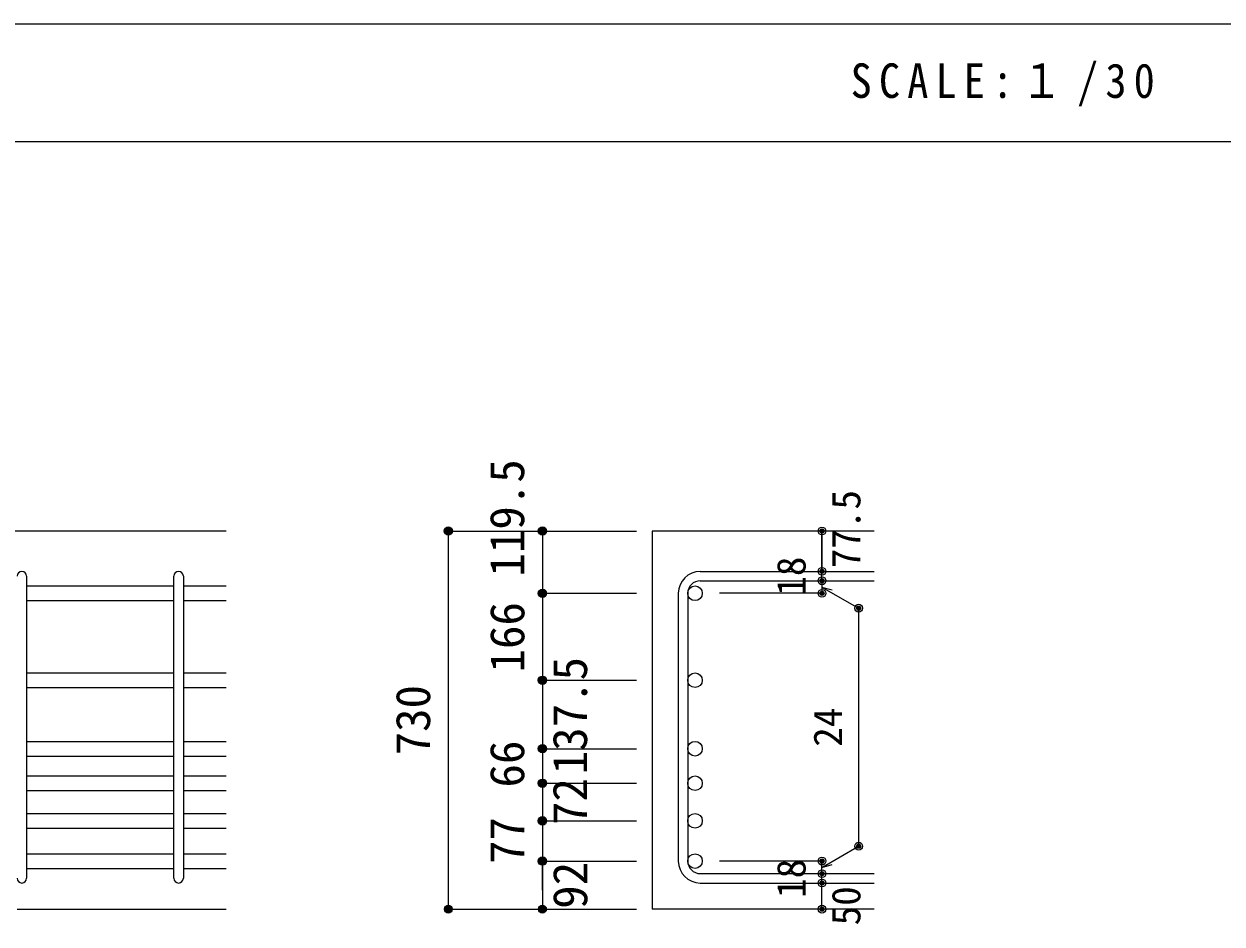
# Model space of a CAD drawing. Units: millimetres at full size, sheet at 1:30; details may follow other scales. Extents: x -5973 to 5954, y -4195 to 4201.
# Drawn here: x 1340 to 3633, y 2479 to 4201 of the extents above; entities that cross this region are included whole.
import ezdxf
from ezdxf.enums import TextEntityAlignment as Align

# ---------------------------------------------------------------- set-up
doc = ezdxf.new("R2010")
doc.units = ezdxf.units.MM
doc.header["$LTSCALE"] = 30
doc.header["$PDMODE"] = 32
doc.header["$PDSIZE"] = 15
for name, color, linetype in [('0-1_躯体線', 2, 'Continuous'), ('0-5_基礎梁筋', 7, 'Continuous'), ('0-6_スタラップ筋', 7, 'Continuous'), ('0-D_寸法', 4, 'Continuous'), ('6-7_文字', 7, 'Continuous'), ('F-0_枠', 6, 'Continuous')]:
    doc.layers.add(name, color=color, linetype=linetype)
doc.styles.add('ＭＳ ゴシック', font='')
doc.styles.get('ＭＳ ゴシック').set_extended_font_data('MS Gothic')

msp = doc.modelspace()

# ---------------------------------------------------------------- linework, layer by layer
at = {"layer": '0-1_躯体線'}
for p, q in [((1727.44, 3231.03), (-222.56, 3231.03)), ((2967.44, 3231.03), (2542.44, 3231.03)), ((2542.44, 3231.03), (2542.44, 2507.53)), ((1327.44, 2507.53), (1727.44, 2507.53)), ((2967.44, 2507.53), (2542.44, 2507.53))]:
    msp.add_line(p, q, dxfattribs=at)
at = {"layer": '0-5_基礎梁筋'}
for p, q in [((1345.44, 3125.83), (1627.44, 3125.83)), ((1645.44, 3125.83), (1727.44, 3125.83)), ((1345.44, 3097.83), (1627.44, 3097.83)), ((1645.44, 3097.83), (1727.44, 3097.83)), ((1345.44, 2959.53), (1627.44, 2959.53)), ((1645.44, 2959.53), (1727.44, 2959.53)), ((1345.44, 2931.53), (1627.44, 2931.53)), ((1645.44, 2931.53), (1727.44, 2931.53)), ((1345.44, 2828.53), (1627.44, 2828.53)), ((1645.44, 2828.53), (1727.44, 2828.53)), ((1345.44, 2800.53), (1627.44, 2800.53)), ((1645.44, 2800.53), (1727.44, 2800.53)), ((1345.44, 2762.53), (1627.44, 2762.53)), ((1645.44, 2762.53), (1727.44, 2762.53)), ((1345.44, 2734.53), (1627.44, 2734.53)), ((1645.44, 2734.53), (1727.44, 2734.53)), ((1345.44, 2690.53), (1627.44, 2690.53)), ((1645.44, 2690.53), (1727.44, 2690.53)), ((1345.44, 2662.53), (1627.44, 2662.53)), ((1645.44, 2662.53), (1727.44, 2662.53)), ((1345.44, 2613.53), (1627.44, 2613.53)), ((1645.44, 2613.53), (1727.44, 2613.53)), ((1345.44, 2585.53), (1627.44, 2585.53)), ((1645.44, 2585.53), (1727.44, 2585.53))]:
    msp.add_line(p, q, dxfattribs=at)
at = {"layer": '0-5_基礎梁筋', "color": 3}
for centre in [(2624.44, 3111.83), (2624.44, 2945.53), (2624.44, 2814.53), (2624.44, 2748.53), (2624.44, 2676.53), (2624.44, 2599.53)]:
    msp.add_circle(centre, 14, dxfattribs=at)
at = {"layer": '0-6_スタラップ筋'}
for p, q in [((1345.44, 3144.83), (1345.44, 2566.53)), ((1627.44, 2566.53), (1627.44, 3144.83)), ((1645.44, 3144.83), (1645.44, 2566.53)), ((2634.44, 3153.83), (2967.44, 3153.83)), ((2634.44, 3135.83), (2967.44, 3135.83)), ((2592.44, 3111.83), (2592.44, 2599.53)), ((2610.44, 3111.83), (2610.44, 2599.53)), ((2634.44, 2575.53), (2967.44, 2575.53)), ((2634.44, 2557.53), (2967.44, 2557.53))]:
    msp.add_line(p, q, dxfattribs=at)
for centre, radius, start, end in [((1336.44, 3144.83), 9, 0, 180), ((1636.44, 3144.83), 9, 0, 180), ((2634.44, 3111.83), 42, 90, 180), ((2634.44, 3111.83), 24, 90, 180), ((2634.44, 2599.53), 42, 180, 270), ((2634.44, 2599.53), 24, 180, 270), ((1336.44, 2566.53), 9, 180, 0), ((1636.44, 2566.53), 9, 180, 0)]:
    msp.add_arc(centre, radius, start, end, dxfattribs=at)
at = {"layer": '0-D_寸法'}
for p, q in [((2152.44, 3231.03), (2332.44, 3231.03)), ((2152.44, 3231.03), (2332.44, 3231.03)), ((2152.44, 3231.03), (2152.44, 2507.53)), ((2332.44, 3231.03), (2512.44, 3231.03)), ((2332.44, 3231.03), (2512.44, 3231.03)), ((2332.44, 3231.03), (2332.44, 2507.53)), ((2867.44, 3153.83), (2867.44, 3231.03)), ((2867.44, 3231.03), (2867.44, 3153.83)), ((2867.44, 3135.83), (2867.44, 3153.83)), ((2867.44, 3135.83), (2867.44, 3111.83)), ((2867.44, 3123.83), (2937.5, 3083.39)), ((2867.44, 3123.83), (2886.76, 3118.66)), ((2332.44, 3111.83), (2512.44, 3111.83)), ((2332.44, 3111.83), (2512.44, 3111.83)), ((2867.44, 3111.83), (2671.35, 3111.83)), ((2937.5, 3083.39), (2937.5, 2627.98)), ((2332.44, 2945.53), (2512.44, 2945.53)), ((2332.44, 2945.53), (2512.44, 2945.53)), ((2332.44, 2814.53), (2512.44, 2814.53)), ((2332.44, 2748.53), (2512.44, 2748.53)), ((2332.44, 2676.53), (2512.44, 2676.53)), ((2867.44, 2587.53), (2937.5, 2627.98)), ((2332.44, 2599.53), (2512.44, 2599.53)), ((2332.44, 2543.57), (2332.44, 2599.53)), ((2867.44, 2599.53), (2671.35, 2599.53)), ((2867.44, 2575.53), (2867.44, 2599.53)), ((2867.44, 2587.53), (2886.76, 2592.71)), ((2867.44, 2557.53), (2867.44, 2575.53)), ((2867.44, 2507.53), (2867.44, 2557.53)), ((2152.44, 2507.53), (2332.44, 2507.53)), ((2332.44, 2507.53), (2512.44, 2507.53))]:
    msp.add_line(p, q, dxfattribs=at)
for centre, radius in [((2152.44, 3231.03), 8), ((2152.44, 3231.03), 7.2), ((2152.44, 3231.03), 6.4), ((2152.44, 3231.03), 5.6), ((2152.44, 3231.03), 4.8), ((2152.44, 3231.03), 4), ((2152.44, 3231.03), 3.2), ((2152.44, 3231.03), 2.4), ((2152.44, 3231.03), 1.6), ((2332.44, 3231.03), 8), ((2332.44, 3231.03), 7.2), ((2332.44, 3231.03), 6.4), ((2332.44, 3231.03), 5.6), ((2332.44, 3231.03), 4.8), ((2332.44, 3231.03), 4), ((2332.44, 3231.03), 3.2), ((2332.44, 3231.03), 2.4), ((2332.44, 3231.03), 1.6), ((2867.44, 3231.03), 4), ((2867.44, 3231.03), 3.6), ((2867.44, 3231.03), 3.2), ((2867.44, 3231.03), 2.8), ((2867.44, 3231.03), 2.4), ((2867.44, 3231.03), 2), ((2867.44, 3231.03), 1.6), ((2152.44, 3231.03), 0.8), ((2332.44, 3231.03), 0.8), ((2867.44, 3231.03), 1.2), ((2867.44, 3231.03), 0.8), ((2867.44, 3231.03), 0.4), ((2867.44, 3153.83), 4), ((2867.44, 3153.83), 3.6), ((2867.44, 3153.83), 3.2), ((2867.44, 3153.83), 2.8), ((2867.44, 3153.83), 2.4), ((2867.44, 3153.83), 2), ((2867.44, 3153.83), 1.6), ((2867.44, 3153.83), 1.2), ((2867.44, 3153.83), 0.8), ((2867.44, 3153.83), 0.4), ((2332.44, 3111.83), 8), ((2332.44, 3111.83), 7.2), ((2332.44, 3111.83), 6.4), ((2867.44, 3135.83), 4), ((2867.44, 3135.83), 3.6), ((2867.44, 3135.83), 3.2), ((2867.44, 3135.83), 2.8), ((2867.44, 3135.83), 2.4), ((2867.44, 3135.83), 2), ((2867.44, 3135.83), 1.6), ((2867.44, 3135.83), 1.2), ((2867.44, 3135.83), 0.8), ((2867.44, 3135.83), 0.4), ((2332.44, 3111.83), 5.6), ((2332.44, 3111.83), 4.8), ((2332.44, 3111.83), 4), ((2332.44, 3111.83), 3.2), ((2332.44, 3111.83), 2.4), ((2332.44, 3111.83), 1.6), ((2332.44, 3111.83), 0.8), ((2867.44, 3111.83), 4), ((2867.44, 3111.83), 3.6), ((2867.44, 3111.83), 3.2), ((2867.44, 3111.83), 2.8), ((2867.44, 3111.83), 2.4), ((2867.44, 3111.83), 2), ((2867.44, 3111.83), 1.6), ((2867.44, 3111.83), 1.2), ((2867.44, 3111.83), 0.8), ((2867.44, 3111.83), 0.4), ((2937.5, 3083.39), 4), ((2937.5, 3083.39), 3.6), ((2937.5, 3083.39), 3.2), ((2937.5, 3083.39), 2.8), ((2937.5, 3083.39), 2.4), ((2937.5, 3083.39), 2), ((2937.5, 3083.39), 1.6), ((2937.5, 3083.39), 1.2), ((2937.5, 3083.39), 0.8), ((2937.5, 3083.39), 0.4), ((2332.44, 2945.53), 8), ((2332.44, 2945.53), 7.2), ((2332.44, 2945.53), 6.4), ((2332.44, 2945.53), 5.6), ((2332.44, 2945.53), 4.8), ((2332.44, 2945.53), 4), ((2332.44, 2945.53), 3.2), ((2332.44, 2945.53), 2.4), ((2332.44, 2945.53), 1.6), ((2332.44, 2945.53), 0.8), ((2332.44, 2814.53), 8), ((2332.44, 2814.53), 7.2), ((2332.44, 2814.53), 6.4), ((2332.44, 2814.53), 5.6), ((2332.44, 2814.53), 4.8), ((2332.44, 2814.53), 4), ((2332.44, 2814.53), 3.2), ((2332.44, 2814.53), 2.4), ((2332.44, 2814.53), 1.6), ((2332.44, 2814.53), 0.8), ((2332.44, 2748.53), 8), ((2332.44, 2748.53), 7.2), ((2332.44, 2748.53), 6.4), ((2332.44, 2748.53), 5.6), ((2332.44, 2748.53), 4.8), ((2332.44, 2748.53), 4), ((2332.44, 2748.53), 3.2), ((2332.44, 2748.53), 2.4), ((2332.44, 2748.53), 1.6), ((2332.44, 2748.53), 0.8), ((2332.44, 2676.53), 8), ((2332.44, 2676.53), 7.2), ((2332.44, 2676.53), 6.4), ((2332.44, 2676.53), 5.6), ((2332.44, 2676.53), 4.8), ((2332.44, 2676.53), 4), ((2332.44, 2676.53), 3.2), ((2332.44, 2676.53), 2.4), ((2332.44, 2676.53), 1.6), ((2332.44, 2676.53), 0.8), ((2937.5, 2627.98), 4), ((2937.5, 2627.98), 3.6), ((2937.5, 2627.98), 3.2), ((2937.5, 2627.98), 2.8), ((2937.5, 2627.98), 2.4), ((2937.5, 2627.98), 2), ((2937.5, 2627.98), 1.6), ((2937.5, 2627.98), 1.2), ((2937.5, 2627.98), 0.8), ((2937.5, 2627.98), 0.4), ((2332.44, 2599.53), 8), ((2332.44, 2599.53), 7.2), ((2332.44, 2599.53), 6.4), ((2332.44, 2599.53), 5.6), ((2332.44, 2599.53), 4.8), ((2332.44, 2599.53), 4), ((2332.44, 2599.53), 3.2), ((2332.44, 2599.53), 2.4), ((2332.44, 2599.53), 1.6), ((2332.44, 2599.53), 0.8), ((2867.44, 2599.53), 4), ((2867.44, 2599.53), 3.6), ((2867.44, 2599.53), 3.2), ((2867.44, 2599.53), 2.8), ((2867.44, 2599.53), 2.4), ((2867.44, 2599.53), 2), ((2867.44, 2599.53), 1.6), ((2867.44, 2599.53), 1.2), ((2867.44, 2599.53), 0.8), ((2867.44, 2599.53), 0.4), ((2867.44, 2575.53), 4), ((2867.44, 2575.53), 3.6), ((2867.44, 2575.53), 3.2), ((2867.44, 2575.53), 2.8), ((2867.44, 2575.53), 2.4), ((2867.44, 2575.53), 2), ((2867.44, 2575.53), 1.6), ((2867.44, 2575.53), 1.2), ((2867.44, 2575.53), 0.8), ((2867.44, 2575.53), 0.4), ((2867.44, 2557.53), 4), ((2867.44, 2557.53), 3.6), ((2867.44, 2557.53), 3.2), ((2867.44, 2557.53), 2.8), ((2867.44, 2557.53), 2.4), ((2867.44, 2557.53), 2), ((2867.44, 2557.53), 1.6), ((2867.44, 2557.53), 1.2), ((2867.44, 2557.53), 0.8), ((2867.44, 2557.53), 0.4), ((2152.44, 2507.53), 7.2), ((2152.44, 2507.53), 6.4), ((2152.44, 2507.53), 5.6), ((2152.44, 2507.53), 4.8), ((2152.44, 2507.53), 4), ((2152.44, 2507.53), 3.2), ((2152.44, 2507.53), 2.4), ((2152.44, 2507.53), 1.6), ((2152.44, 2507.53), 0.8), ((2332.44, 2507.53), 7.2), ((2332.44, 2507.53), 6.4), ((2332.44, 2507.53), 5.6), ((2332.44, 2507.53), 4.8), ((2332.44, 2507.53), 4), ((2332.44, 2507.53), 3.2), ((2332.44, 2507.53), 2.4), ((2332.44, 2507.53), 1.6), ((2332.44, 2507.53), 0.8), ((2867.44, 2507.53), 4), ((2867.44, 2507.53), 3.6), ((2867.44, 2507.53), 3.2), ((2867.44, 2507.53), 2.8), ((2867.44, 2507.53), 2.4), ((2867.44, 2507.53), 2), ((2867.44, 2507.53), 1.6), ((2867.44, 2507.53), 1.2), ((2867.44, 2507.53), 0.8), ((2867.44, 2507.53), 0.4)]:
    msp.add_circle(centre, radius, dxfattribs=at)
at = {"layer": '0-D_寸法', "color": 7}
for p in [(2152.44, 3231.03), (2152.44, 3231.03), (2332.44, 3231.03), (2867.44, 3231.03), (2867.44, 3153.83), (2867.44, 3135.83), (2332.44, 3111.83), (2867.44, 3111.83), (2937.5, 3083.39), (2332.44, 2945.53), (2332.44, 2814.53), (2332.44, 2814.53), (2332.44, 2748.53), (2332.44, 2748.53), (2332.44, 2676.53), (2332.44, 2676.53), (2937.5, 2627.98), (2332.44, 2599.53), (2332.44, 2599.53), (2867.44, 2599.53), (2867.44, 2599.53), (2867.44, 2575.53), (2867.44, 2557.53), (2152.44, 2507.53), (2152.44, 2507.53), (2332.44, 2507.53), (2867.44, 2507.53)]:
    msp.add_point(p, dxfattribs=at)
at = {"layer": 'F-0_枠'}
msp.add_line((-5972.88, 4201.15), (5954.1, 4201.15), dxfattribs=at)
at = {"layer": 'F-0_枠', "color": 2}
msp.add_line((-5972.88, 3976.15), (3723.6, 3976.15), dxfattribs=at)

# ---------------------------------------------------------------- texts
at = {"layer": '0-D_寸法', "style": 'ＭＳ ゴシック'}
for s, height, p in [('119.5', 65.98, (2317.39, 3143.84)), ('77.5', 54.99, (2957.44, 3159.83)), ('18', 54.99, (2852.44, 3107.33)), ('166', 65.98, (2317.69, 2960.39)), ('137.5', 65.98, (2437.73, 2765.58)), ('730', 65.98, (2137.44, 2801.78)), ('24', 54.99, (2922.5, 2818.18)), ('66', 65.98, (2317.41, 2740.27)), ('72', 65.98, (2437.69, 2668.43)), ('77', 65.98, (2317.46, 2593.92)), ('92', 65.98, (2438.12, 2508.24)), ('18', 54.99, (2852.44, 2529.03)), ('50', 54.99, (2957.44, 2476.53))]:
    msp.add_text(s, height=height, rotation=90, dxfattribs=at).set_placement(p, align=Align.BOTTOM_LEFT)
at = {"layer": '6-7_文字', "color": 2, "insert": (2922.26, 4043.65), "char_height": 65.98, "attachment_point": 7, "style": 'ＭＳ ゴシック'}
msp.add_mtext('\\T1.34;\\W0.9;SCALE:１/30', dxfattribs=at)

doc.saveas('drawing.dxf')
